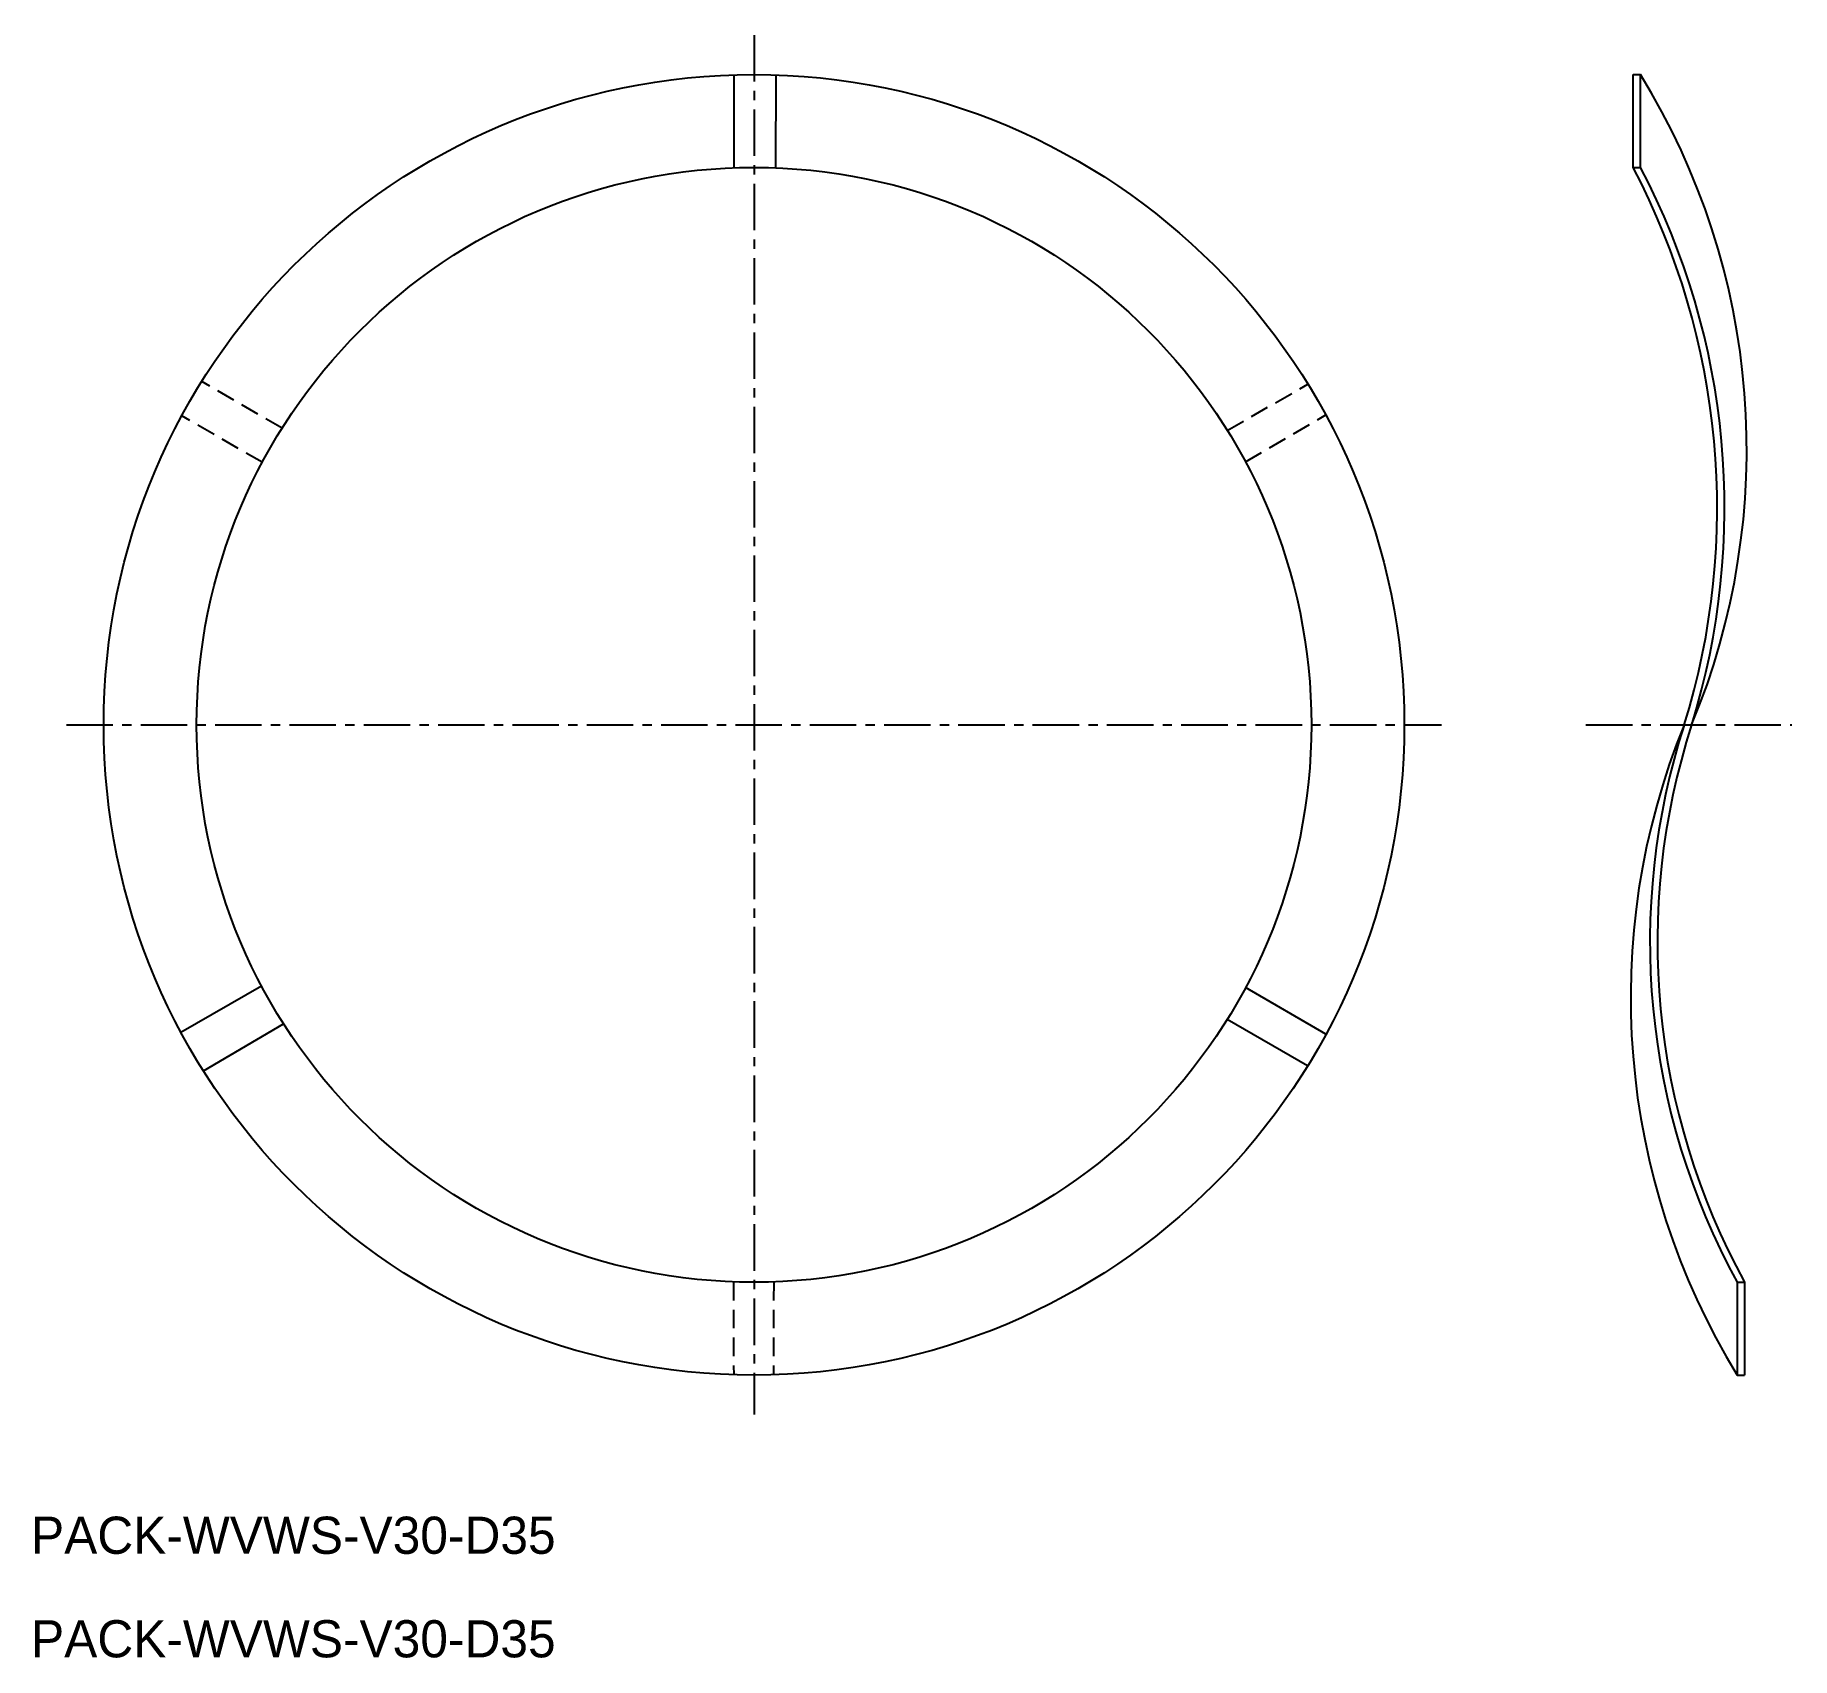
# Model space of a CAD drawing. Extents: x 71.9 to 119.2, y 8.4 to 52.
import ezdxf

# ---------------------------------------------------------------- set-up
doc = ezdxf.new("R2010")
doc.units = 0
doc.header["$MEASUREMENT"] = 0
doc.linetypes.add('CENTER', pattern=[2, 1.25, -0.25, 0.25, -0.25])
doc.linetypes.add('DASHED', pattern=[0.75, 0.5, -0.25])
doc.layers.get('0').update_dxf_attribs({"linetype": 'CONTINUOUS'})
doc.layers.add('CENTER', color=1, linetype='CENTER')

msp = doc.modelspace()

# ---------------------------------------------------------------- linework, layer by layer
at = {"color": 7, "linetype": 'Continuous'}
for p, q in [((90.717, 50.976), (90.717, 48.474)), ((91.85, 50.974), (91.843, 48.473)), ((114.924, 50.984), (115.124, 50.984)), ((114.924, 48.484), (114.924, 50.984)), ((115.124, 48.484), (115.124, 50.984)), ((114.924, 48.484), (114.924, 48.484)), ((114.924, 48.484), (115.124, 48.484)), ((75.84, 25.217), (78.009, 26.464)), ((106.657, 25.159), (104.494, 26.414)), ((106.164, 24.306), (103.998, 25.556)), ((76.446, 24.174), (78.606, 25.437)), ((117.724, 18.484), (117.724, 15.984)), ((117.724, 18.484), (117.924, 18.484)), ((117.924, 18.484), (117.924, 15.984)), ((117.724, 15.984), (117.924, 15.984))]:
    msp.add_line(p, q, dxfattribs=at)
at = {"color": 3, "linetype": 'DASHED'}
for p, q in [((78.563, 41.464), (76.4, 42.72)), ((104.002, 41.405), (106.171, 42.652)), ((78.032, 40.548), (75.866, 41.799)), ((104.49, 40.56), (106.65, 41.822)), ((90.708, 18.495), (90.717, 15.993)), ((91.794, 18.494), (91.791, 15.992))]:
    msp.add_line(p, q, dxfattribs=at)
at = {"color": 7, "linetype": 'Continuous'}
for radius in [17.5, 15]:
    msp.add_circle((91.264, 33.484), radius, dxfattribs=at)
for centre, radius, start, end in [((98.732, 40.892), 19.249, 337.3651, 31.62), ((97.504, 39.324), 19.681, 342.7383, 27.7367), ((97.704, 39.324), 19.681, 342.7383, 27.7367), ((134.291, 26.143), 19.434, 157.76, 211.5145), ((134.388, 27.635), 19.012, 162.038, 208.7723), ((134.587, 27.635), 19.011, 162.0806, 208.773)]:
    msp.add_arc(centre, radius, start, end, dxfattribs=at)
at = {"layer": 'CENTER', "color": 1, "linetype": 'CENTER'}
for p, q in [((91.267, 52.044), (91.267, 14.924)), ((72.763, 33.484), (109.77, 33.484)), ((113.652, 33.484), (119.195, 33.484))]:
    msp.add_line(p, q, dxfattribs=at)

# ---------------------------------------------------------------- texts
at = {"color": 7, "linetype": 'Continuous'}
for p in [(71.808, 11.175), (71.808, 8.389)]:
    msp.add_text('PACK-WVWS-V30-D35', height=1, dxfattribs=at).set_placement(p)

doc.saveas('drawing.dxf')
